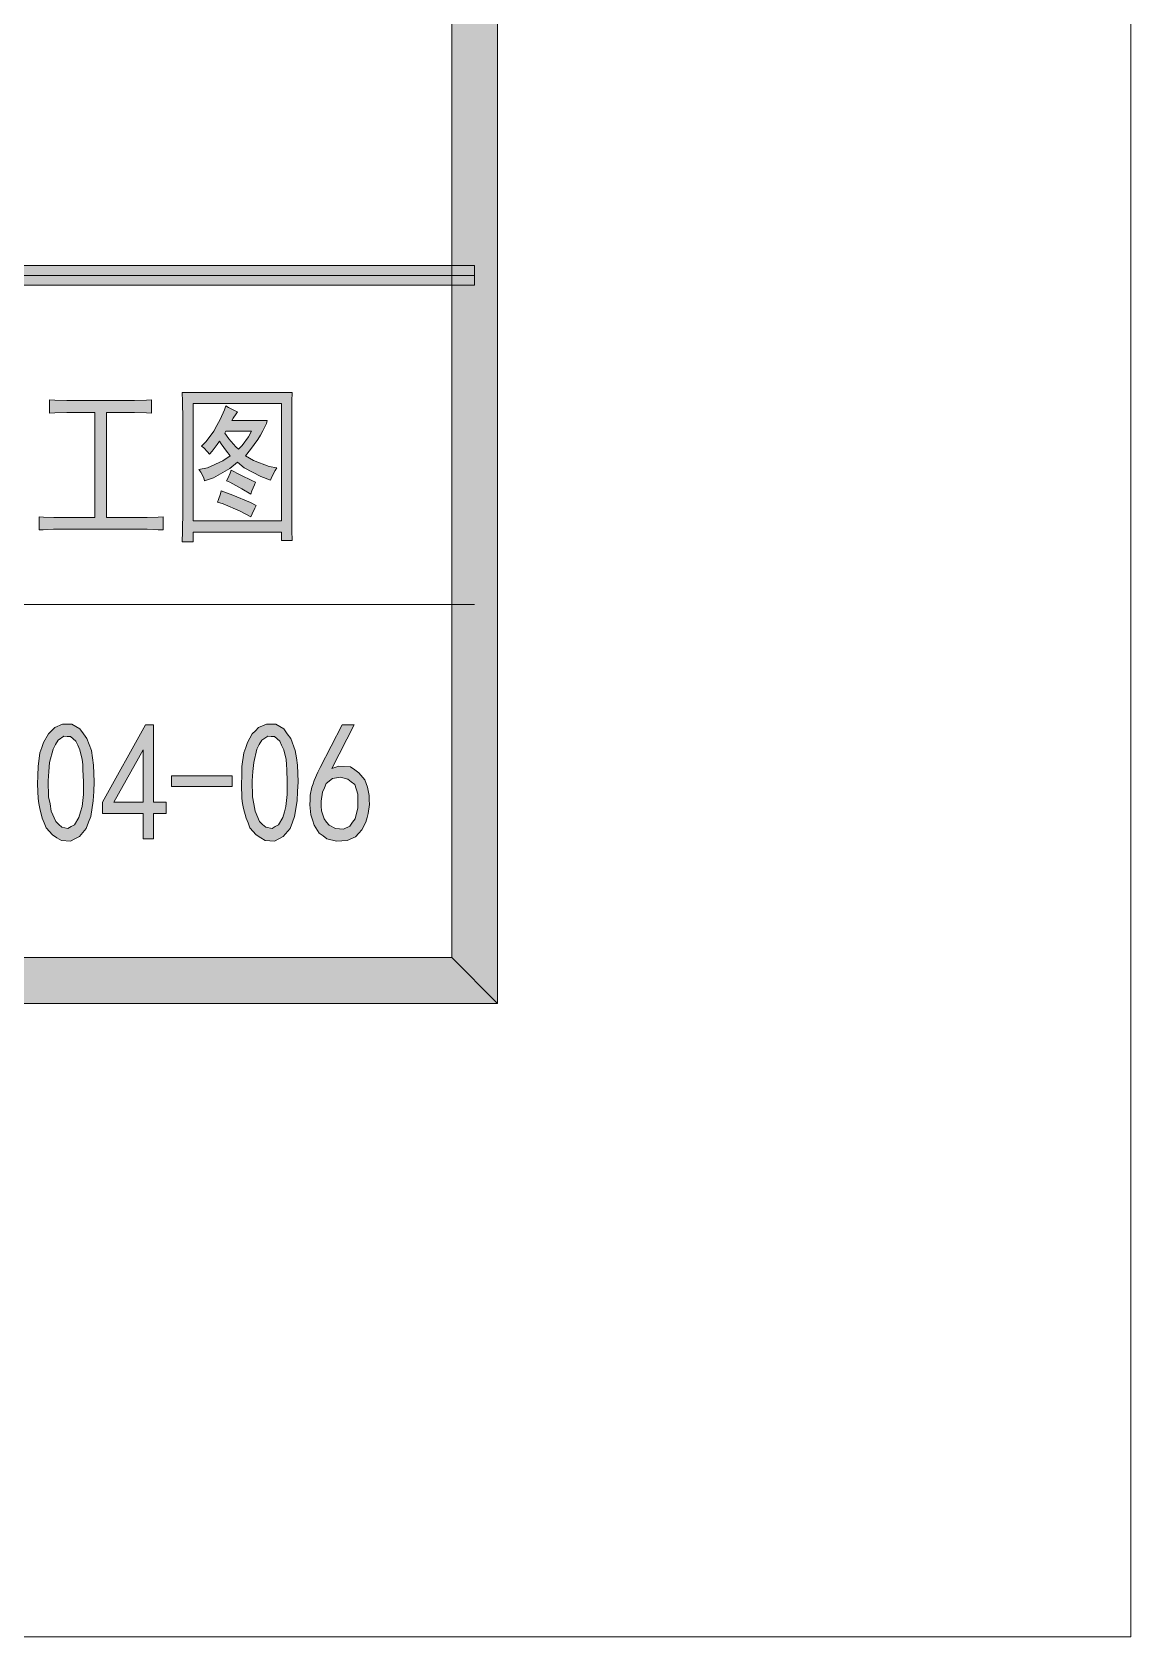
# Model space of a CAD drawing. Header units: millimetres. Extents: x 0 to 586, y 0 to 414.
# Drawn here: x 569.13 to 585.63, y 0 to 24.11 of the extents above; entities that cross this region are included whole.
import ezdxf

# ---------------------------------------------------------------- set-up
doc = ezdxf.new("R2010")
doc.units = ezdxf.units.MM

msp = doc.modelspace()

# ---------------------------------------------------------------- hatches: boundary and pattern name
h = msp.add_hatch(color=0)
h.dxf.hatch_style = 2
h.paths.add_polyline_path([(576.117861, 9.514417), (575.429944, 10.205861), (575.429944, 403.877639), (576.117861, 404.569083)])
h = msp.add_hatch(color=0)
h.dxf.hatch_style = 2
h.paths.add_polyline_path([(541.390417, 20.305889), (541.390417, 20.602222), (575.772139, 20.602222), (575.772139, 20.305889)])
h = msp.add_hatch(color=0)
h.dxf.hatch_style = 2
h.paths.add_polyline_path([(570.572194, 18.57375), (570.667444, 18.57375), (570.843833, 18.577278), (570.921444, 18.584333), (570.921444, 18.38325), (570.843833, 18.386778), (570.667444, 18.393833), (570.572194, 18.393833), (570.244111, 18.393833), (570.244111, 16.816917), (570.762694, 16.816917), (570.854417, 16.816917), (571.020222, 16.823972), (571.097833, 16.8275), (571.097833, 16.629944), (571.020222, 16.633472), (570.857944, 16.640528), (570.76975, 16.640528), (569.535028, 16.640528), (569.446833, 16.640528), (569.295139, 16.633472), (569.231639, 16.629944), (569.231639, 16.8275), (569.298667, 16.823972), (569.453889, 16.816917), (569.542083, 16.816917), (570.067722, 16.816917), (570.067722, 18.393833), (569.750222, 18.393833), (569.647917, 18.393833), (569.468, 18.386778), (569.390389, 18.38325), (569.390389, 18.584333), (569.468, 18.577278), (569.647917, 18.57375), (569.750222, 18.57375)])
h = msp.add_hatch(color=0)
h.paths.add_polyline_path([(573.034583, 18.693694), (573.031056, 18.566694), (573.027528, 18.295056), (573.027528, 18.143361), (573.027528, 17.077972), (573.027528, 16.92275), (573.031056, 16.619361), (573.034583, 16.471194), (572.875833, 16.471194), (572.875833, 16.598194), (571.545861, 16.598194), (571.545861, 16.450028), (571.383583, 16.450028), (571.387111, 16.60525), (571.394167, 16.92275), (571.394167, 17.088556), (571.394167, 18.143361), (571.394167, 18.288), (571.387111, 18.563167), (571.383583, 18.693694)])
h.paths.add_polyline_path([(572.875833, 16.767528), (572.875833, 18.531417), (571.545861, 18.531417), (571.545861, 16.767528)])
h = msp.add_hatch(color=0)
h.paths.add_polyline_path([(572.212611, 18.404417), (572.191444, 18.372667), (572.145583, 18.309167), (572.127944, 18.273889), (572.660639, 18.273889), (572.646528, 18.228028), (572.593611, 18.118667), (572.558333, 18.055167), (572.519528, 17.988139), (572.410167, 17.836444), (572.332556, 17.744722), (572.4525, 17.670639), (572.688861, 17.582444), (572.805278, 17.564806), (572.777056, 17.522472), (572.727667, 17.427222), (572.710028, 17.377833), (572.561861, 17.43075), (572.314917, 17.564806), (572.212611, 17.645944), (572.099722, 17.550694), (571.852778, 17.413111), (571.718722, 17.36725), (571.708139, 17.413111), (571.662278, 17.497778), (571.630528, 17.536583), (571.761056, 17.561278), (571.993889, 17.667111), (572.10325, 17.744722), (572.046806, 17.81175), (571.965667, 17.921111), (571.9445, 17.963444), (571.905694, 17.914056), (571.831611, 17.815278), (571.792806, 17.765889), (571.764583, 17.804694), (571.704611, 17.864667), (571.672861, 17.885833), (571.739889, 17.956389), (571.856306, 18.111611), (571.902167, 18.199806), (571.951556, 18.288), (572.018583, 18.432639), (572.03975, 18.492611), (572.078556, 18.467917), (572.16675, 18.422056)])
h.paths.add_polyline_path([(572.022111, 18.083389), (572.082083, 17.998722), (572.187917, 17.878778), (572.23025, 17.8435), (572.283167, 17.896417), (572.378417, 18.030472), (572.42075, 18.115139), (572.03975, 18.115139)])
h = msp.add_hatch(color=0)
h.dxf.hatch_style = 2
h.paths.add_polyline_path([(572.117361, 17.526), (572.254944, 17.455444), (572.438389, 17.36725), (572.48425, 17.346083), (572.466611, 17.307278), (572.427806, 17.215556), (572.413694, 17.166167), (572.279639, 17.247306), (572.096194, 17.346083), (572.046806, 17.36725), (572.067972, 17.402528), (572.10325, 17.480139)])
h = msp.add_hatch(color=0)
h.dxf.hatch_style = 2
h.paths.add_polyline_path([(571.965667, 17.215556), (572.142056, 17.152056), (572.406639, 17.042694), (572.494833, 16.996833), (572.473667, 16.958028), (572.434861, 16.873361), (572.413694, 16.8275), (572.251417, 16.912167), (571.997417, 17.021528), (571.91275, 17.046222), (571.926861, 17.088556), (571.955083, 17.173222)])
h = msp.add_hatch(color=0)
h.paths.add_polyline_path([(569.214, 12.939889), (569.217528, 13.073944), (569.24575, 13.282083), (569.273972, 13.359694), (569.298667, 13.437306), (569.37275, 13.564306), (569.418611, 13.613694), (569.468, 13.663083), (569.584417, 13.712472), (569.654972, 13.712472), (569.725528, 13.712472), (569.845472, 13.641917), (569.898389, 13.567833), (569.951306, 13.497278), (570.018333, 13.313833), (570.032444, 13.204472), (570.050083, 13.095111), (570.060667, 12.844639), (570.053611, 12.7), (570.046556, 12.558889), (570.00775, 12.326056), (569.976, 12.237861), (569.940722, 12.146139), (569.838417, 12.022667), (569.771389, 11.987389), (569.704361, 11.952111), (569.566778, 11.962694), (569.49975, 12.005028), (569.432722, 12.047361), (569.337472, 12.156722), (569.30925, 12.227278), (569.281028, 12.297833), (569.242222, 12.446), (569.228111, 12.520083), (569.217528, 12.597694), (569.206944, 12.809361)])
h.paths.add_polyline_path([(569.379806, 12.999861), (569.369222, 12.862278), (569.376278, 12.618861), (569.397444, 12.513028), (569.415083, 12.403667), (569.482111, 12.251972), (569.527972, 12.206111), (569.573833, 12.163778), (569.665556, 12.146139), (569.714944, 12.174361), (569.764333, 12.199056), (569.831361, 12.308417), (569.856056, 12.393083), (569.877222, 12.474222), (569.898389, 12.654139), (569.898389, 12.749389), (569.898389, 12.848167), (569.891333, 13.024556), (569.887806, 13.105694), (569.88075, 13.183306), (569.845472, 13.327944), (569.813722, 13.394972), (569.7855, 13.458472), (569.704361, 13.5255), (569.654972, 13.529028), (569.605583, 13.532556), (569.517389, 13.469056), (569.478583, 13.405556), (569.443306, 13.338528), (569.390389, 13.137444)])
h = msp.add_hatch(color=0)
h.paths.add_polyline_path([(570.797972, 12.368389), (570.184139, 12.368389), (570.184139, 12.537722), (570.83325, 13.701889), (570.949667, 13.701889), (570.949667, 12.537722), (571.143694, 12.537722), (571.143694, 12.368389), (570.949667, 12.368389), (570.949667, 11.987389), (570.797972, 11.987389)])
h.paths.add_polyline_path([(570.797972, 12.537722), (570.797972, 13.324417), (570.353472, 12.537722)])
h = msp.add_hatch(color=0)
h.paths.add_polyline_path([(572.276111, 12.939889), (572.279639, 13.073944), (572.307861, 13.282083), (572.336083, 13.359694), (572.360778, 13.437306), (572.434861, 13.564306), (572.480722, 13.613694), (572.530111, 13.663083), (572.646528, 13.712472), (572.717083, 13.712472), (572.787639, 13.712472), (572.907583, 13.641917), (572.9605, 13.567833), (573.013417, 13.497278), (573.080444, 13.313833), (573.098083, 13.204472), (573.112194, 13.095111), (573.122778, 12.844639), (573.115722, 12.7), (573.108667, 12.558889), (573.069861, 12.326056), (573.038111, 12.237861), (573.002833, 12.146139), (572.900528, 12.022667), (572.8335, 11.987389), (572.766472, 11.952111), (572.628889, 11.962694), (572.561861, 12.005028), (572.494833, 12.047361), (572.399583, 12.156722), (572.371361, 12.227278), (572.343139, 12.297833), (572.304333, 12.446), (572.290222, 12.520083), (572.279639, 12.597694), (572.272583, 12.809361)])
h.paths.add_polyline_path([(572.441917, 12.999861), (572.431333, 12.862278), (572.438389, 12.618861), (572.459556, 12.513028), (572.477194, 12.403667), (572.544222, 12.251972), (572.590083, 12.206111), (572.635944, 12.163778), (572.731194, 12.146139), (572.777056, 12.174361), (572.826444, 12.199056), (572.893472, 12.308417), (572.918167, 12.393083), (572.939333, 12.474222), (572.9605, 12.654139), (572.9605, 12.749389), (572.9605, 12.848167), (572.953444, 13.024556), (572.949917, 13.105694), (572.942861, 13.183306), (572.907583, 13.327944), (572.875833, 13.394972), (572.847611, 13.458472), (572.766472, 13.5255), (572.717083, 13.529028), (572.667694, 13.532556), (572.5795, 13.469056), (572.540694, 13.405556), (572.505417, 13.338528), (572.456028, 13.137444)])
h = msp.add_hatch(color=0)
h.paths.add_polyline_path([(573.302694, 12.573), (573.306222, 12.643556), (573.330917, 12.767028), (573.348556, 12.816417), (573.366194, 12.865806), (573.419111, 12.989278), (573.454389, 13.063361), (573.782472, 13.701889), (573.965917, 13.701889), (573.630778, 13.045722), (573.736611, 13.081), (573.909472, 13.070417), (573.972972, 13.024556), (574.036472, 12.978694), (574.124667, 12.876389), (574.145833, 12.819944), (574.167, 12.7635), (574.191694, 12.640028), (574.191694, 12.573), (574.195222, 12.505972), (574.177583, 12.371917), (574.159944, 12.308417), (574.142306, 12.241389), (574.078806, 12.124972), (574.032944, 12.072056), (573.987083, 12.019139), (573.860083, 11.962694), (573.778944, 11.959167), (573.697806, 11.952111), (573.556694, 11.990917), (573.50025, 12.03325), (573.440278, 12.075583), (573.362667, 12.195528), (573.337972, 12.273139), (573.316806, 12.35075), (573.299167, 12.498917)])
h.paths.add_polyline_path([(573.549639, 12.241389), (573.588444, 12.195528), (573.683694, 12.142611), (573.743667, 12.139083), (573.803639, 12.132028), (573.902417, 12.181417), (573.941222, 12.237861), (573.980028, 12.290778), (574.022361, 12.453056), (574.022361, 12.555361), (574.022361, 12.661194), (573.972972, 12.805833), (573.920056, 12.844639), (573.870667, 12.886972), (573.761306, 12.915194), (573.697806, 12.904611), (573.637833, 12.894028), (573.546111, 12.819944), (573.517889, 12.756444), (573.489667, 12.689417), (573.4685, 12.555361), (573.472028, 12.481278), (573.475556, 12.410722), (573.514361, 12.290778)])
h = msp.add_hatch(color=0)
h.dxf.hatch_style = 2
h.paths.add_polyline_path([(572.131472, 12.777611), (571.221306, 12.777611), (571.221306, 12.936361), (572.131472, 12.936361)])
h = msp.add_hatch(color=0)
h.dxf.hatch_style = 2
h.paths.add_polyline_path([(24.302861, 9.514417), (24.994306, 10.205861), (575.429944, 10.205861), (576.117861, 9.514417)])

# ---------------------------------------------------------------- linework, layer by layer
at = {"color": 0, "lineweight": 0}
for points in [[(0, 0), (585.632278, 0), (585.632278, 414.0835), (0, 414.0835)], [(576.117861, 9.514417), (575.429944, 10.205861), (575.429944, 403.877639), (576.117861, 404.569083)], [(541.390417, 20.305889), (541.390417, 20.602222), (575.772139, 20.602222), (575.772139, 20.305889)], [(570.572194, 18.57375), (570.667444, 18.57375), (570.843833, 18.577278), (570.921444, 18.584333), (570.921444, 18.38325), (570.843833, 18.386778), (570.667444, 18.393833), (570.572194, 18.393833), (570.244111, 18.393833), (570.244111, 16.816917), (570.762694, 16.816917), (570.854417, 16.816917), (571.020222, 16.823972), (571.097833, 16.8275), (571.097833, 16.629944), (571.020222, 16.633472), (570.857944, 16.640528), (570.76975, 16.640528), (569.535028, 16.640528), (569.446833, 16.640528), (569.295139, 16.633472), (569.231639, 16.629944), (569.231639, 16.8275), (569.298667, 16.823972), (569.453889, 16.816917), (569.542083, 16.816917), (570.067722, 16.816917), (570.067722, 18.393833), (569.750222, 18.393833), (569.647917, 18.393833), (569.468, 18.386778), (569.390389, 18.38325), (569.390389, 18.584333), (569.468, 18.577278), (569.647917, 18.57375), (569.750222, 18.57375)], [(573.034583, 18.693694), (573.031056, 18.566694), (573.027528, 18.295056), (573.027528, 18.143361), (573.027528, 17.077972), (573.027528, 16.92275), (573.031056, 16.619361), (573.034583, 16.471194), (572.875833, 16.471194), (572.875833, 16.598194), (571.545861, 16.598194), (571.545861, 16.450028), (571.383583, 16.450028), (571.387111, 16.60525), (571.394167, 16.92275), (571.394167, 17.088556), (571.394167, 18.143361), (571.394167, 18.288), (571.387111, 18.563167), (571.383583, 18.693694)], [(572.875833, 16.767528), (572.875833, 18.531417), (571.545861, 18.531417), (571.545861, 16.767528)], [(572.212611, 18.404417), (572.191444, 18.372667), (572.145583, 18.309167), (572.127944, 18.273889), (572.660639, 18.273889), (572.646528, 18.228028), (572.593611, 18.118667), (572.558333, 18.055167), (572.519528, 17.988139), (572.410167, 17.836444), (572.332556, 17.744722), (572.4525, 17.670639), (572.688861, 17.582444), (572.805278, 17.564806), (572.777056, 17.522472), (572.727667, 17.427222), (572.710028, 17.377833), (572.561861, 17.43075), (572.314917, 17.564806), (572.212611, 17.645944), (572.099722, 17.550694), (571.852778, 17.413111), (571.718722, 17.36725), (571.708139, 17.413111), (571.662278, 17.497778), (571.630528, 17.536583), (571.761056, 17.561278), (571.993889, 17.667111), (572.10325, 17.744722), (572.046806, 17.81175), (571.965667, 17.921111), (571.9445, 17.963444), (571.905694, 17.914056), (571.831611, 17.815278), (571.792806, 17.765889), (571.764583, 17.804694), (571.704611, 17.864667), (571.672861, 17.885833), (571.739889, 17.956389), (571.856306, 18.111611), (571.902167, 18.199806), (571.951556, 18.288), (572.018583, 18.432639), (572.03975, 18.492611), (572.078556, 18.467917), (572.16675, 18.422056)], [(572.022111, 18.083389), (572.082083, 17.998722), (572.187917, 17.878778), (572.23025, 17.8435), (572.283167, 17.896417), (572.378417, 18.030472), (572.42075, 18.115139), (572.03975, 18.115139)], [(572.117361, 17.526), (572.254944, 17.455444), (572.438389, 17.36725), (572.48425, 17.346083), (572.466611, 17.307278), (572.427806, 17.215556), (572.413694, 17.166167), (572.279639, 17.247306), (572.096194, 17.346083), (572.046806, 17.36725), (572.067972, 17.402528), (572.10325, 17.480139)], [(571.965667, 17.215556), (572.142056, 17.152056), (572.406639, 17.042694), (572.494833, 16.996833), (572.473667, 16.958028), (572.434861, 16.873361), (572.413694, 16.8275), (572.251417, 16.912167), (571.997417, 17.021528), (571.91275, 17.046222), (571.926861, 17.088556), (571.955083, 17.173222)], [(569.214, 12.939889), (569.217528, 13.073944), (569.24575, 13.282083), (569.273972, 13.359694), (569.298667, 13.437306), (569.37275, 13.564306), (569.418611, 13.613694), (569.468, 13.663083), (569.584417, 13.712472), (569.654972, 13.712472), (569.725528, 13.712472), (569.845472, 13.641917), (569.898389, 13.567833), (569.951306, 13.497278), (570.018333, 13.313833), (570.032444, 13.204472), (570.050083, 13.095111), (570.060667, 12.844639), (570.053611, 12.7), (570.046556, 12.558889), (570.00775, 12.326056), (569.976, 12.237861), (569.940722, 12.146139), (569.838417, 12.022667), (569.771389, 11.987389), (569.704361, 11.952111), (569.566778, 11.962694), (569.49975, 12.005028), (569.432722, 12.047361), (569.337472, 12.156722), (569.30925, 12.227278), (569.281028, 12.297833), (569.242222, 12.446), (569.228111, 12.520083), (569.217528, 12.597694), (569.206944, 12.809361)], [(569.379806, 12.999861), (569.369222, 12.862278), (569.376278, 12.618861), (569.397444, 12.513028), (569.415083, 12.403667), (569.482111, 12.251972), (569.527972, 12.206111), (569.573833, 12.163778), (569.665556, 12.146139), (569.714944, 12.174361), (569.764333, 12.199056), (569.831361, 12.308417), (569.856056, 12.393083), (569.877222, 12.474222), (569.898389, 12.654139), (569.898389, 12.749389), (569.898389, 12.848167), (569.891333, 13.024556), (569.887806, 13.105694), (569.88075, 13.183306), (569.845472, 13.327944), (569.813722, 13.394972), (569.7855, 13.458472), (569.704361, 13.5255), (569.654972, 13.529028), (569.605583, 13.532556), (569.517389, 13.469056), (569.478583, 13.405556), (569.443306, 13.338528), (569.390389, 13.137444)], [(570.797972, 12.368389), (570.184139, 12.368389), (570.184139, 12.537722), (570.83325, 13.701889), (570.949667, 13.701889), (570.949667, 12.537722), (571.143694, 12.537722), (571.143694, 12.368389), (570.949667, 12.368389), (570.949667, 11.987389), (570.797972, 11.987389)], [(572.276111, 12.939889), (572.279639, 13.073944), (572.307861, 13.282083), (572.336083, 13.359694), (572.360778, 13.437306), (572.434861, 13.564306), (572.480722, 13.613694), (572.530111, 13.663083), (572.646528, 13.712472), (572.717083, 13.712472), (572.787639, 13.712472), (572.907583, 13.641917), (572.9605, 13.567833), (573.013417, 13.497278), (573.080444, 13.313833), (573.098083, 13.204472), (573.112194, 13.095111), (573.122778, 12.844639), (573.115722, 12.7), (573.108667, 12.558889), (573.069861, 12.326056), (573.038111, 12.237861), (573.002833, 12.146139), (572.900528, 12.022667), (572.8335, 11.987389), (572.766472, 11.952111), (572.628889, 11.962694), (572.561861, 12.005028), (572.494833, 12.047361), (572.399583, 12.156722), (572.371361, 12.227278), (572.343139, 12.297833), (572.304333, 12.446), (572.290222, 12.520083), (572.279639, 12.597694), (572.272583, 12.809361)], [(572.441917, 12.999861), (572.431333, 12.862278), (572.438389, 12.618861), (572.459556, 12.513028), (572.477194, 12.403667), (572.544222, 12.251972), (572.590083, 12.206111), (572.635944, 12.163778), (572.731194, 12.146139), (572.777056, 12.174361), (572.826444, 12.199056), (572.893472, 12.308417), (572.918167, 12.393083), (572.939333, 12.474222), (572.9605, 12.654139), (572.9605, 12.749389), (572.9605, 12.848167), (572.953444, 13.024556), (572.949917, 13.105694), (572.942861, 13.183306), (572.907583, 13.327944), (572.875833, 13.394972), (572.847611, 13.458472), (572.766472, 13.5255), (572.717083, 13.529028), (572.667694, 13.532556), (572.5795, 13.469056), (572.540694, 13.405556), (572.505417, 13.338528), (572.456028, 13.137444)], [(573.302694, 12.573), (573.306222, 12.643556), (573.330917, 12.767028), (573.348556, 12.816417), (573.366194, 12.865806), (573.419111, 12.989278), (573.454389, 13.063361), (573.782472, 13.701889), (573.965917, 13.701889), (573.630778, 13.045722), (573.736611, 13.081), (573.909472, 13.070417), (573.972972, 13.024556), (574.036472, 12.978694), (574.124667, 12.876389), (574.145833, 12.819944), (574.167, 12.7635), (574.191694, 12.640028), (574.191694, 12.573), (574.195222, 12.505972), (574.177583, 12.371917), (574.159944, 12.308417), (574.142306, 12.241389), (574.078806, 12.124972), (574.032944, 12.072056), (573.987083, 12.019139), (573.860083, 11.962694), (573.778944, 11.959167), (573.697806, 11.952111), (573.556694, 11.990917), (573.50025, 12.03325), (573.440278, 12.075583), (573.362667, 12.195528), (573.337972, 12.273139), (573.316806, 12.35075), (573.299167, 12.498917)], [(570.797972, 12.537722), (570.797972, 13.324417), (570.353472, 12.537722)], [(572.131472, 12.777611), (571.221306, 12.777611), (571.221306, 12.936361), (572.131472, 12.936361)], [(573.549639, 12.241389), (573.588444, 12.195528), (573.683694, 12.142611), (573.743667, 12.139083), (573.803639, 12.132028), (573.902417, 12.181417), (573.941222, 12.237861), (573.980028, 12.290778), (574.022361, 12.453056), (574.022361, 12.555361), (574.022361, 12.661194), (573.972972, 12.805833), (573.920056, 12.844639), (573.870667, 12.886972), (573.761306, 12.915194), (573.697806, 12.904611), (573.637833, 12.894028), (573.546111, 12.819944), (573.517889, 12.756444), (573.489667, 12.689417), (573.4685, 12.555361), (573.472028, 12.481278), (573.475556, 12.410722), (573.514361, 12.290778)], [(24.302861, 9.514417), (24.994306, 10.205861), (575.429944, 10.205861), (576.117861, 9.514417)]]:
    msp.add_lwpolyline(points, close=True, dxfattribs=at)
for points in [[(575.772139, 20.454056), (541.390417, 20.454056)], [(541.390417, 15.511639), (575.772139, 15.511639)]]:
    msp.add_lwpolyline(points, dxfattribs=at)

doc.saveas('drawing.dxf')
